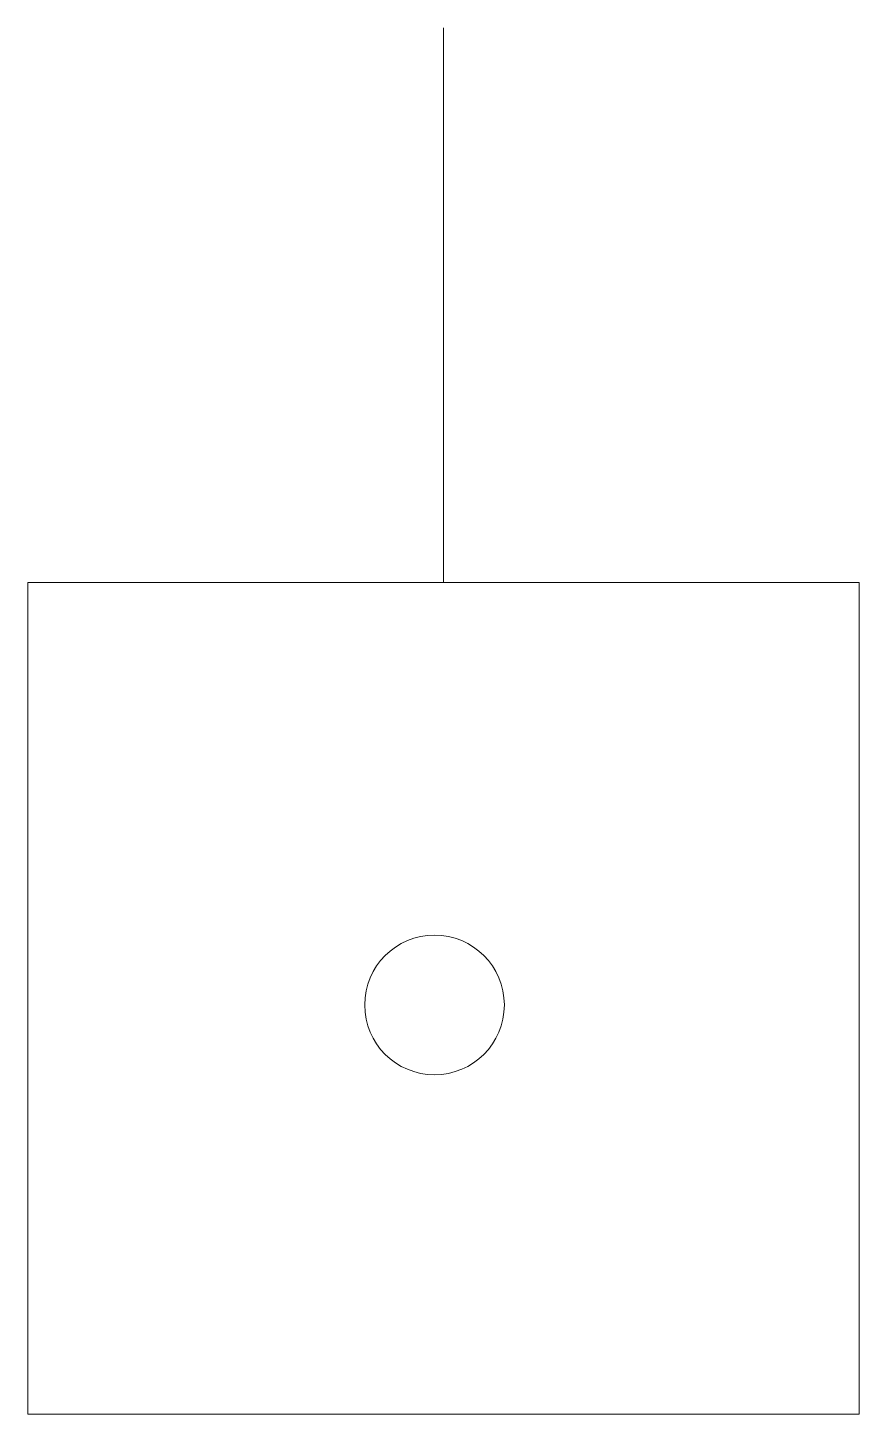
# Model space of a CAD drawing. Extents: x -3 to 3, y 0 to 10.
import ezdxf

# ---------------------------------------------------------------- set-up
doc = ezdxf.new("R2010")
doc.units = 0
doc.layers.get('0').update_dxf_attribs({"linetype": 'CONTINUOUS', "lineweight": 0})

msp = doc.modelspace()

# ---------------------------------------------------------------- linework, layer by layer
at = {"linetype": 'CONTINUOUS'}
msp.add_line((0, 10), (0, 6), dxfattribs=at)
for p, q in [((-3, 0), (-3, 6)), ((-3, 6), (3, 6)), ((3, 6), (3, 0)), ((3, 0), (-3, 0))]:
    msp.add_line(p, q)
msp.add_circle((-0.064749, 2.952139), 0.503755)

doc.saveas('drawing.dxf')
